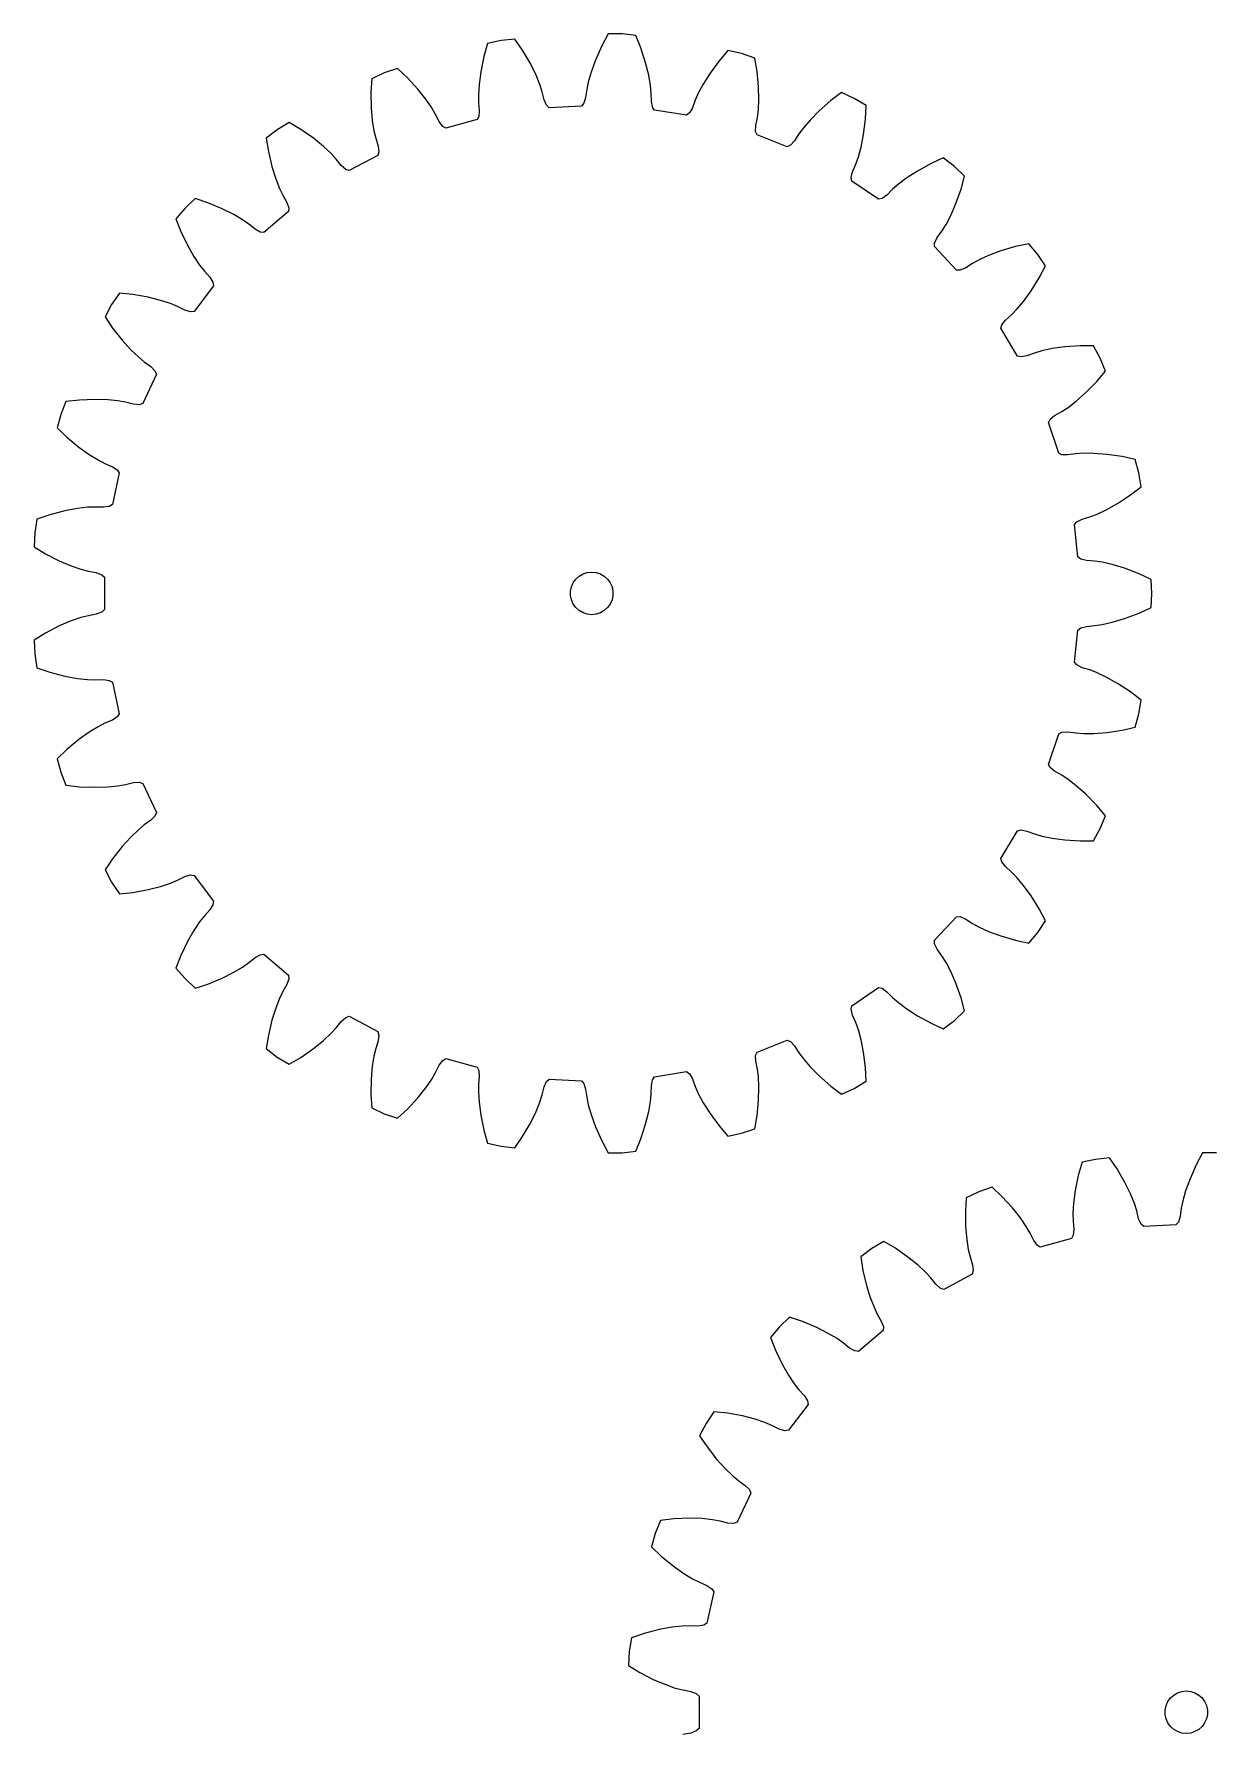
# Model space of a CAD drawing. Extents: x 0 to 163, y 0 to 236.
# Drawn here: x 0 to 83, y 116.7 to 236.5 of the extents above; entities that cross this region are included whole.
import ezdxf

# ---------------------------------------------------------------- set-up
doc = ezdxf.new("R2010")
doc.units = 0

msp = doc.modelspace()

# ---------------------------------------------------------------- linework, layer by layer
for p, q in [((32.91, 236.01), (31.95, 235.8)), ((33.88, 236.12), (32.91, 236.01)), ((34.42, 235.33), (33.88, 236.12)), ((40.45, 236.48), (40, 235.64)), ((41.43, 236.48), (40.45, 236.48)), ((42.4, 236.37), (41.43, 236.48)), ((42.76, 235.49), (42.4, 236.37)), ((31.69, 234.89), (31.47, 233.82)), ((31.95, 235.8), (31.69, 234.89)), ((34.97, 234.39), (34.42, 235.33)), ((40, 235.64), (39.55, 234.64)), ((43.09, 234.45), (42.76, 235.49)), ((48.89, 235.31), (48.27, 234.58)), ((49.85, 235.09), (48.89, 235.31)), ((50.78, 234.78), (49.85, 235.09)), ((50.94, 233.84), (50.78, 234.78)), ((24.68, 233.73), (23.79, 233.32)), ((25.61, 234.04), (24.68, 233.73)), ((26.31, 233.39), (25.61, 234.04)), ((31.47, 233.82), (31.35, 232.92)), ((35.37, 233.58), (34.97, 234.39)), ((35.64, 232.91), (35.37, 233.58)), ((39.25, 233.79), (39.05, 233.09)), ((39.55, 234.64), (39.25, 233.79)), ((43.31, 233.57), (43.09, 234.45)), ((43.43, 232.85), (43.31, 233.57)), ((47.63, 233.71), (47.14, 232.94)), ((48.27, 234.58), (47.63, 233.71)), ((51.04, 232.76), (50.94, 233.84)), ((23.79, 233.32), (23.74, 232.37)), ((23.74, 232.37), (23.75, 231.28)), ((27.04, 232.59), (26.31, 233.39)), ((27.61, 231.88), (27.04, 232.59)), ((31.35, 232.92), (31.31, 232.2)), ((35.81, 232.39), (35.64, 232.91)), ((35.94, 231.83), (35.81, 232.39)), ((38.94, 232.56), (38.86, 231.99)), ((39.05, 233.09), (38.94, 232.56)), ((43.48, 232.31), (43.43, 232.85)), ((47.14, 232.94), (46.8, 232.3)), ((51.06, 231.85), (51.04, 232.76)), ((23.75, 231.28), (23.83, 230.37)), ((28.02, 231.28), (27.61, 231.88)), ((28.29, 230.81), (28.02, 231.28)), ((31.31, 232.2), (31.32, 231.65)), ((31.32, 231.65), (31.37, 231.08)), ((36.11, 231.45), (35.94, 231.83)), ((36.3, 231.28), (36.11, 231.45)), ((38.57, 231.4), (36.3, 231.28)), ((38.74, 231.6), (38.57, 231.4)), ((38.86, 231.99), (38.74, 231.6)), ((43.49, 231.74), (43.48, 232.31)), ((43.57, 231.33), (43.49, 231.74)), ((43.72, 231.12), (43.57, 231.33)), ((46.38, 231.27), (46.18, 230.91)), ((46.58, 231.81), (46.38, 231.27)), ((46.8, 232.3), (46.58, 231.81)), ((51.03, 231.13), (51.06, 231.85)), ((56.13, 231.78), (55.31, 231.06)), ((56.89, 232.35), (56.13, 231.78)), ((57.78, 231.94), (56.89, 232.35)), ((58.62, 231.43), (57.78, 231.94)), ((58.57, 230.48), (58.62, 231.43)), ((17.98, 230.24), (17.14, 229.73)), ((18.8, 229.75), (17.98, 230.24)), ((23.83, 230.37), (23.94, 229.66)), ((28.54, 230.3), (28.29, 230.81)), ((28.79, 229.96), (28.54, 230.3)), ((29.01, 229.83), (28.79, 229.96)), ((31.21, 230.44), (29.01, 229.83)), ((31.33, 230.67), (31.21, 230.44)), ((31.37, 231.08), (31.33, 230.67)), ((45.97, 230.75), (43.72, 231.12)), ((46.18, 230.91), (45.97, 230.75)), ((50.84, 229.61), (50.85, 230.03)), ((50.85, 230.03), (50.96, 230.59)), ((50.96, 230.59), (51.03, 231.13)), ((54.67, 230.41), (54.2, 229.86)), ((55.31, 231.06), (54.67, 230.41)), ((58.44, 229.4), (58.57, 230.48)), ((17.14, 229.73), (16.36, 229.14)), ((16.36, 229.14), (16.51, 228.2)), ((19.69, 229.13), (18.8, 229.75)), ((20.4, 228.56), (19.69, 229.13)), ((23.94, 229.66), (24.07, 229.13)), ((24.07, 229.13), (24.24, 228.58)), ((50.94, 229.37), (50.84, 229.61)), ((53.06, 228.53), (50.94, 229.37)), ((53.57, 228.94), (53.29, 228.64)), ((53.88, 229.43), (53.57, 228.94)), ((54.2, 229.86), (53.88, 229.43)), ((58.27, 228.51), (58.44, 229.4)), ((16.51, 228.2), (16.76, 227.14)), ((20.93, 228.06), (20.4, 228.56)), ((21.29, 227.66), (20.93, 228.06)), ((21.65, 227.21), (21.29, 227.66)), ((24.22, 227.92), (22.21, 226.86)), ((24.29, 228.17), (24.22, 227.92)), ((24.24, 228.58), (24.29, 228.17)), ((53.29, 228.64), (53.06, 228.53)), ((57.9, 227.3), (58.08, 227.81)), ((58.08, 227.81), (58.27, 228.51)), ((64.06, 227.74), (63.2, 227.34)), ((64.84, 227.15), (64.06, 227.74)), ((16.76, 227.14), (17.03, 226.27)), ((21.96, 226.94), (21.65, 227.21)), ((22.21, 226.86), (21.96, 226.94)), ((57.57, 226.37), (57.67, 226.77)), ((57.67, 226.77), (57.9, 227.3)), ((62.24, 226.82), (61.48, 226.33)), ((63.2, 227.34), (62.24, 226.82)), ((65.56, 226.47), (64.84, 227.15)), ((65.31, 225.55), (65.56, 226.47)), ((17.03, 226.27), (17.29, 225.6)), ((17.29, 225.6), (17.53, 225.11)), ((57.61, 226.11), (57.57, 226.37)), ((59.5, 224.84), (57.61, 226.11)), ((60.49, 225.54), (60.09, 225.13)), ((60.9, 225.89), (60.49, 225.54)), ((61.48, 226.33), (60.9, 225.89)), ((64.95, 224.53), (65.31, 225.55)), ((10.64, 224.21), (10, 223.46)), ((11.35, 224.88), (10.64, 224.21)), ((12.25, 224.58), (11.35, 224.88)), ((13.26, 224.16), (12.25, 224.58)), ((14.07, 223.76), (13.26, 224.16)), ((17.53, 225.11), (17.81, 224.61)), ((17.81, 224.61), (17.95, 224.22)), ((17.95, 224.22), (17.94, 223.96)), ((59.75, 224.89), (59.5, 224.84)), ((60.09, 225.13), (59.75, 224.89)), ((64.58, 223.69), (64.95, 224.53)), ((10, 223.46), (10.35, 222.57)), ((14.69, 223.39), (14.07, 223.76)), ((15.14, 223.08), (14.69, 223.39)), ((15.58, 222.72), (15.14, 223.08)), ((17.94, 223.96), (16.2, 222.49)), ((63.96, 222.59), (64.25, 223.05)), ((64.25, 223.05), (64.58, 223.69)), ((10.35, 222.57), (10.82, 221.59)), ((10.82, 221.59), (11.27, 220.8)), ((15.94, 222.51), (15.58, 222.72)), ((16.2, 222.49), (15.94, 222.51)), ((63.43, 221.5), (63.44, 221.75)), ((63.44, 221.75), (63.62, 222.13)), ((63.62, 222.13), (63.96, 222.59)), ((70.08, 221.7), (69.15, 221.5)), ((70.71, 220.95), (70.08, 221.7)), ((11.27, 220.8), (11.67, 220.2)), ((65, 219.84), (63.43, 221.5)), ((66.59, 220.57), (66.12, 220.31)), ((67.25, 220.87), (66.59, 220.57)), ((68.1, 221.19), (67.25, 220.87)), ((69.15, 221.5), (68.1, 221.19)), ((71.27, 220.14), (70.71, 220.95)), ((11.67, 220.2), (12.01, 219.77)), ((12.01, 219.77), (12.39, 219.35)), ((12.39, 219.35), (12.61, 219)), ((65.25, 219.84), (65, 219.84)), ((65.64, 220), (65.25, 219.84)), ((66.12, 220.31), (65.64, 220)), ((70.25, 218.37), (70.82, 219.29)), ((70.82, 219.29), (71.27, 220.14)), ((6.02, 218.22), (5.47, 217.41)), ((6.97, 218.13), (6.02, 218.22)), ((8.04, 217.93), (6.97, 218.13)), ((12.65, 218.74), (11.28, 216.93)), ((12.61, 219), (12.65, 218.74)), ((69.72, 217.63), (70.25, 218.37)), ((5.47, 217.41), (5.01, 216.54)), ((8.92, 217.71), (8.04, 217.93)), ((9.61, 217.48), (8.92, 217.71)), ((10.11, 217.28), (9.61, 217.48)), ((10.62, 217.02), (10.11, 217.28)), ((11.02, 216.9), (10.62, 217.02)), ((11.28, 216.93), (11.02, 216.9)), ((68.87, 216.69), (69.25, 217.08)), ((69.25, 217.08), (69.72, 217.63)), ((5.01, 216.54), (5.54, 215.75)), ((5.54, 215.75), (6.21, 214.9)), ((68.12, 215.74), (68.18, 215.99)), ((69.29, 213.78), (68.12, 215.74)), ((68.18, 215.99), (68.44, 216.31)), ((68.44, 216.31), (68.87, 216.69)), ((6.21, 214.9), (6.82, 214.22)), ((72.62, 214.43), (71.72, 214.31)), ((73.7, 214.51), (72.62, 214.43)), ((74.65, 214.5), (73.7, 214.51)), ((75.11, 213.64), (74.65, 214.5)), ((6.82, 214.22), (7.35, 213.72)), ((7.35, 213.72), (7.76, 213.38)), ((7.76, 213.38), (8.23, 213.05)), ((69.54, 213.73), (69.29, 213.78)), ((69.95, 213.8), (69.54, 213.73)), ((70.49, 214), (69.95, 213.8)), ((71.01, 214.15), (70.49, 214)), ((71.72, 214.31), (71.01, 214.15)), ((75.48, 212.72), (75.11, 213.64)), ((8.62, 212.51), (7.66, 210.44)), ((8.23, 213.05), (8.52, 212.75)), ((8.52, 212.75), (8.62, 212.51)), ((74.87, 212), (75.48, 212.72)), ((73.43, 210.61), (74.11, 211.22)), ((74.11, 211.22), (74.87, 212)), ((1.89, 209.67), (1.63, 208.72)), ((2.25, 210.58), (1.89, 209.67)), ((3.2, 210.68), (2.25, 210.58)), ((4.28, 210.73), (3.2, 210.68)), ((5.19, 210.7), (4.28, 210.73)), ((5.91, 210.63), (5.19, 210.7)), ((6.45, 210.53), (5.91, 210.63)), ((7, 210.39), (6.45, 210.53)), ((7.42, 210.36), (7, 210.39)), ((7.66, 210.44), (7.42, 210.36)), ((71.9, 209.59), (72.4, 209.87)), ((72.4, 209.87), (72.85, 210.17)), ((72.85, 210.17), (73.43, 210.61)), ((1.63, 208.72), (2.31, 208.06)), ((71.46, 209.1), (71.58, 209.33)), ((72.19, 206.94), (71.46, 209.1)), ((71.58, 209.33), (71.9, 209.59)), ((2.31, 208.06), (3.15, 207.37)), ((3.15, 207.37), (3.89, 206.84)), ((3.89, 206.84), (4.51, 206.47)), ((4.51, 206.47), (4.99, 206.22)), ((4.99, 206.22), (5.52, 205.99)), ((72.42, 206.83), (72.19, 206.94)), ((72.83, 206.82), (72.42, 206.83)), ((73.4, 206.9), (72.83, 206.82)), ((73.94, 206.94), (73.4, 206.9)), ((74.67, 206.93), (73.94, 206.94)), ((75.57, 206.86), (74.67, 206.93)), ((76.65, 206.7), (75.57, 206.86)), ((77.58, 206.49), (76.65, 206.7)), ((77.84, 205.55), (77.58, 206.49)), ((5.52, 205.99), (5.87, 205.77)), ((6.01, 205.55), (5.52, 203.33)), ((5.87, 205.77), (6.01, 205.55)), ((78, 204.58), (77.84, 205.55)), ((76.33, 203.4), (77.24, 204)), ((77.24, 204), (78, 204.58)), ((1.11, 202.61), (0.21, 202.3)), ((2.17, 202.88), (1.11, 202.61)), ((3.06, 203.05), (2.17, 202.88)), ((3.78, 203.13), (3.06, 203.05)), ((4.32, 203.15), (3.78, 203.13)), ((4.89, 203.14), (4.32, 203.15)), ((5.3, 203.19), (4.89, 203.14)), ((5.52, 203.33), (5.3, 203.19)), ((73.83, 202.29), (74.38, 202.46)), ((74.38, 202.46), (74.89, 202.65)), ((74.89, 202.65), (75.54, 202.96)), ((75.54, 202.96), (76.33, 203.4)), ((0.05, 201.33), (0, 200.35)), ((0.21, 202.3), (0.05, 201.33)), ((73.3, 201.91), (73.46, 202.1)), ((73.54, 199.64), (73.3, 201.91)), ((73.46, 202.1), (73.83, 202.29)), ((0, 200.35), (0.81, 199.86)), ((0.81, 199.86), (1.78, 199.36)), ((1.78, 199.36), (2.62, 199)), ((2.62, 199), (3.3, 198.77)), ((73.74, 199.48), (73.54, 199.64)), ((74.15, 199.38), (73.74, 199.48)), ((74.72, 199.34), (74.15, 199.38)), ((75.26, 199.26), (74.72, 199.34)), ((75.96, 199.1), (75.26, 199.26)), ((76.83, 198.84), (75.96, 199.1)), ((77.85, 198.45), (76.83, 198.84)), ((3.3, 198.77), (3.83, 198.63)), ((3.83, 198.63), (4.39, 198.53)), ((4.39, 198.53), (4.78, 198.38)), ((4.78, 198.38), (4.96, 198.2)), ((4.96, 198.2), (4.96, 195.92)), ((37.87, 197.53), (37.99, 197.81)), ((37.99, 197.81), (38.18, 198.07)), ((38.18, 198.07), (38.41, 198.28)), ((38.41, 198.28), (38.68, 198.43)), ((38.68, 198.43), (38.98, 198.53)), ((38.98, 198.53), (39.29, 198.56)), ((39.29, 198.56), (39.6, 198.53)), ((39.6, 198.53), (39.9, 198.43)), ((39.9, 198.43), (40.17, 198.28)), ((40.17, 198.28), (40.41, 198.07)), ((40.41, 198.07), (40.59, 197.81)), ((40.59, 197.81), (40.72, 197.53)), ((78.71, 198.04), (77.85, 198.45)), ((78.76, 197.06), (78.71, 198.04)), ((37.8, 197.22), (37.87, 197.53)), ((37.8, 196.91), (37.8, 197.22)), ((37.87, 196.6), (37.8, 196.91)), ((37.99, 196.31), (37.87, 196.6)), ((40.72, 196.6), (40.59, 196.31)), ((40.72, 197.53), (40.78, 197.22)), ((40.78, 196.91), (40.72, 196.6)), ((40.78, 197.22), (40.78, 196.91)), ((78.71, 196.08), (78.76, 197.06)), ((3.3, 195.36), (2.62, 195.12)), ((3.83, 195.49), (3.3, 195.36)), ((4.39, 195.6), (3.83, 195.49)), ((4.78, 195.74), (4.39, 195.6)), ((4.96, 195.92), (4.78, 195.74)), ((38.18, 196.06), (37.99, 196.31)), ((38.41, 195.85), (38.18, 196.06)), ((38.68, 195.69), (38.41, 195.85)), ((38.98, 195.6), (38.68, 195.69)), ((39.29, 195.56), (38.98, 195.6)), ((39.6, 195.6), (39.29, 195.56)), ((39.9, 195.69), (39.6, 195.6)), ((40.17, 195.85), (39.9, 195.69)), ((40.41, 196.06), (40.17, 195.85)), ((40.59, 196.31), (40.41, 196.06)), ((75.96, 195.03), (76.83, 195.29)), ((76.83, 195.29), (77.85, 195.68)), ((77.85, 195.68), (78.71, 196.08)), ((0.81, 194.27), (0, 193.78)), ((1.78, 194.77), (0.81, 194.27)), ((2.62, 195.12), (1.78, 194.77)), ((73.3, 192.22), (73.54, 194.48)), ((73.54, 194.48), (73.74, 194.64)), ((73.74, 194.64), (74.15, 194.74)), ((74.15, 194.74), (74.72, 194.79)), ((74.72, 194.79), (75.26, 194.87)), ((75.26, 194.87), (75.96, 195.03)), ((0, 193.78), (0.05, 192.8)), ((0.05, 192.8), (0.21, 191.83)), ((0.21, 191.83), (1.11, 191.52)), ((73.46, 192.02), (73.3, 192.22)), ((73.83, 191.83), (73.46, 192.02)), ((74.38, 191.67), (73.83, 191.83)), ((74.89, 191.47), (74.38, 191.67)), ((1.11, 191.52), (2.17, 191.24)), ((2.17, 191.24), (3.06, 191.07)), ((3.06, 191.07), (3.78, 190.99)), ((3.78, 190.99), (4.32, 190.97)), ((4.32, 190.97), (4.89, 190.99)), ((4.89, 190.99), (5.3, 190.93)), ((5.3, 190.93), (5.52, 190.8)), ((5.52, 190.8), (6.01, 188.57)), ((75.54, 191.17), (74.89, 191.47)), ((76.33, 190.72), (75.54, 191.17)), ((77.24, 190.13), (76.33, 190.72)), ((78, 189.55), (77.24, 190.13)), ((77.84, 188.58), (78, 189.55)), ((5.52, 188.13), (4.99, 187.91)), ((5.87, 188.36), (5.52, 188.13)), ((6.01, 188.57), (5.87, 188.36)), ((77.58, 187.63), (77.84, 188.58)), ((3.89, 187.28), (3.15, 186.76)), ((4.51, 187.66), (3.89, 187.28)), ((4.99, 187.91), (4.51, 187.66)), ((71.46, 185.02), (72.19, 187.18)), ((72.19, 187.18), (72.42, 187.29)), ((72.42, 187.29), (72.83, 187.31)), ((72.83, 187.31), (73.4, 187.23)), ((73.4, 187.23), (73.94, 187.19)), ((73.94, 187.19), (74.67, 187.19)), ((74.67, 187.19), (75.57, 187.26)), ((75.57, 187.26), (76.65, 187.42)), ((76.65, 187.42), (77.58, 187.63)), ((2.31, 186.06), (1.63, 185.41)), ((3.15, 186.76), (2.31, 186.06)), ((1.63, 185.41), (1.89, 184.46)), ((1.89, 184.46), (2.25, 183.55)), ((71.58, 184.79), (71.46, 185.02)), ((71.9, 184.53), (71.58, 184.79)), ((72.4, 184.25), (71.9, 184.53)), ((2.25, 183.55), (3.2, 183.44)), ((3.2, 183.44), (4.28, 183.4)), ((4.28, 183.4), (5.19, 183.43)), ((5.19, 183.43), (5.91, 183.5)), ((5.91, 183.5), (6.45, 183.6)), ((6.45, 183.6), (7, 183.74)), ((7, 183.74), (7.42, 183.77)), ((7.42, 183.77), (7.66, 183.68)), ((7.66, 183.68), (8.62, 181.62)), ((72.85, 183.95), (72.4, 184.25)), ((73.43, 183.51), (72.85, 183.95)), ((74.11, 182.91), (73.43, 183.51)), ((74.87, 182.13), (74.11, 182.91)), ((75.48, 181.4), (74.87, 182.13)), ((8.23, 181.08), (7.76, 180.75)), ((8.52, 181.37), (8.23, 181.08)), ((8.62, 181.62), (8.52, 181.37)), ((75.11, 180.49), (75.48, 181.4)), ((6.82, 179.9), (6.21, 179.23)), ((7.35, 180.4), (6.82, 179.9)), ((7.76, 180.75), (7.35, 180.4)), ((68.12, 178.39), (69.29, 180.34)), ((69.29, 180.34), (69.54, 180.4)), ((69.54, 180.4), (69.95, 180.32)), ((69.95, 180.32), (70.49, 180.12)), ((70.49, 180.12), (71.01, 179.97)), ((71.01, 179.97), (71.72, 179.82)), ((71.72, 179.82), (72.62, 179.69)), ((72.62, 179.69), (73.7, 179.62)), ((74.65, 179.62), (75.11, 180.49)), ((6.21, 179.23), (5.54, 178.37)), ((73.7, 179.62), (74.65, 179.62)), ((5.54, 178.37), (5.01, 177.58)), ((5.01, 177.58), (5.47, 176.71)), ((68.18, 178.14), (68.12, 178.39)), ((68.44, 177.82), (68.18, 178.14)), ((68.87, 177.43), (68.44, 177.82)), ((69.25, 177.05), (68.87, 177.43)), ((5.47, 176.71), (6.02, 175.9)), ((6.97, 176), (8.04, 176.19)), ((8.04, 176.19), (8.92, 176.41)), ((8.92, 176.41), (9.61, 176.64)), ((9.61, 176.64), (10.11, 176.85)), ((10.11, 176.85), (10.62, 177.11)), ((10.62, 177.11), (11.02, 177.23)), ((11.02, 177.23), (11.28, 177.19)), ((11.28, 177.19), (12.65, 175.38)), ((69.72, 176.49), (69.25, 177.05)), ((70.25, 175.76), (69.72, 176.49)), ((6.02, 175.9), (6.97, 176)), ((12.61, 175.13), (12.39, 174.78)), ((12.65, 175.38), (12.61, 175.13)), ((70.82, 174.83), (70.25, 175.76)), ((11.67, 173.92), (11.27, 173.32)), ((12.01, 174.35), (11.67, 173.92)), ((12.39, 174.78), (12.01, 174.35)), ((63.43, 172.63), (65, 174.28)), ((65, 174.28), (65.25, 174.29)), ((65.25, 174.29), (65.64, 174.12)), ((65.64, 174.12), (66.12, 173.81)), ((66.12, 173.81), (66.59, 173.55)), ((70.71, 173.18), (71.27, 173.99)), ((71.27, 173.99), (70.82, 174.83)), ((10.82, 172.53), (10.35, 171.55)), ((11.27, 173.32), (10.82, 172.53)), ((63.44, 172.37), (63.43, 172.63)), ((66.59, 173.55), (67.25, 173.25)), ((67.25, 173.25), (68.1, 172.93)), ((68.1, 172.93), (69.15, 172.63)), ((69.15, 172.63), (70.08, 172.43)), ((70.08, 172.43), (70.71, 173.18)), ((10.35, 171.55), (10, 170.67)), ((15.14, 171.05), (15.58, 171.41)), ((15.58, 171.41), (15.94, 171.61)), ((15.94, 171.61), (16.2, 171.64)), ((16.2, 171.64), (17.94, 170.16)), ((63.62, 172), (63.44, 172.37)), ((63.96, 171.53), (63.62, 172)), ((64.25, 171.07), (63.96, 171.53)), ((10, 170.67), (10.64, 169.92)), ((13.26, 169.96), (14.07, 170.37)), ((14.07, 170.37), (14.69, 170.74)), ((14.69, 170.74), (15.14, 171.05)), ((17.94, 170.16), (17.95, 169.91)), ((64.58, 170.43), (64.25, 171.07)), ((64.95, 169.6), (64.58, 170.43)), ((10.64, 169.92), (11.35, 169.24)), ((11.35, 169.24), (12.25, 169.54)), ((12.25, 169.54), (13.26, 169.96)), ((17.53, 169.02), (17.29, 168.53)), ((17.81, 169.51), (17.53, 169.02)), ((17.95, 169.91), (17.81, 169.51)), ((57.61, 168.01), (59.5, 169.29)), ((59.5, 169.29), (59.75, 169.24)), ((59.75, 169.24), (60.09, 169)), ((60.09, 169), (60.49, 168.59)), ((65.31, 168.57), (64.95, 169.6)), ((17.03, 167.85), (16.76, 166.99)), ((17.29, 168.53), (17.03, 167.85)), ((57.57, 167.76), (57.61, 168.01)), ((57.67, 167.35), (57.57, 167.76)), ((60.49, 168.59), (60.9, 168.23)), ((60.9, 168.23), (61.48, 167.8)), ((61.48, 167.8), (62.24, 167.3)), ((65.56, 167.65), (65.31, 168.57)), ((16.76, 166.99), (16.51, 165.93)), ((21.29, 166.46), (21.65, 166.91)), ((21.65, 166.91), (21.96, 167.19)), ((21.96, 167.19), (22.21, 167.27)), ((22.21, 167.27), (24.22, 166.2)), ((57.9, 166.83), (57.67, 167.35)), ((58.08, 166.32), (57.9, 166.83)), ((62.24, 167.3), (63.2, 166.78)), ((63.2, 166.78), (64.06, 166.39)), ((64.06, 166.39), (64.84, 166.98)), ((64.84, 166.98), (65.56, 167.65)), ((16.51, 165.93), (16.36, 164.99)), ((19.69, 165), (20.4, 165.57)), ((20.4, 165.57), (20.93, 166.07)), ((20.93, 166.07), (21.29, 166.46)), ((24.24, 165.54), (24.07, 164.99)), ((24.22, 166.2), (24.29, 165.95)), ((24.29, 165.95), (24.24, 165.54)), ((50.94, 164.75), (53.06, 165.59)), ((53.06, 165.59), (53.29, 165.49)), ((53.29, 165.49), (53.57, 165.18)), ((58.27, 165.62), (58.08, 166.32)), ((58.44, 164.73), (58.27, 165.62)), ((16.36, 164.99), (17.14, 164.39)), ((17.14, 164.39), (17.98, 163.89)), ((17.98, 163.89), (18.8, 164.37)), ((18.8, 164.37), (19.69, 165)), ((23.94, 164.47), (23.83, 163.75)), ((24.07, 164.99), (23.94, 164.47)), ((28.54, 163.82), (28.79, 164.16)), ((28.79, 164.16), (29.01, 164.29)), ((29.01, 164.29), (31.21, 163.68)), ((50.84, 164.51), (50.94, 164.75)), ((50.85, 164.1), (50.84, 164.51)), ((50.96, 163.54), (50.85, 164.1)), ((53.57, 165.18), (53.88, 164.7)), ((53.88, 164.7), (54.2, 164.26)), ((54.2, 164.26), (54.67, 163.71)), ((58.57, 163.65), (58.44, 164.73)), ((23.83, 163.75), (23.75, 162.85)), ((28.02, 162.84), (28.29, 163.31)), ((28.29, 163.31), (28.54, 163.82)), ((31.21, 163.68), (31.33, 163.46)), ((31.37, 163.04), (31.32, 162.47)), ((31.33, 163.46), (31.37, 163.04)), ((43.57, 162.79), (43.72, 163)), ((43.72, 163), (45.97, 163.37)), ((45.97, 163.37), (46.18, 163.22)), ((46.18, 163.22), (46.38, 162.86)), ((51.03, 163), (50.96, 163.54)), ((51.06, 162.27), (51.03, 163)), ((54.67, 163.71), (55.31, 163.07)), ((55.31, 163.07), (56.13, 162.35)), ((58.62, 162.7), (58.57, 163.65)), ((23.75, 162.85), (23.74, 161.76)), ((23.74, 161.76), (23.79, 160.81)), ((27.04, 161.53), (27.61, 162.24)), ((27.61, 162.24), (28.02, 162.84)), ((31.32, 162.47), (31.31, 161.93)), ((31.31, 161.93), (31.35, 161.21)), ((35.64, 161.22), (35.81, 161.74)), ((35.81, 161.74), (35.94, 162.29)), ((35.94, 162.29), (36.11, 162.67)), ((36.11, 162.67), (36.3, 162.85)), ((36.3, 162.85), (38.57, 162.72)), ((38.57, 162.72), (38.74, 162.53)), ((38.74, 162.53), (38.86, 162.13)), ((38.86, 162.13), (38.94, 161.57)), ((43.43, 161.27), (43.48, 161.81)), ((43.48, 161.81), (43.49, 162.38)), ((43.49, 162.38), (43.57, 162.79)), ((46.38, 162.86), (46.58, 162.32)), ((46.58, 162.32), (46.8, 161.82)), ((46.8, 161.82), (47.14, 161.18)), ((51.04, 161.37), (51.06, 162.27)), ((56.13, 162.35), (56.89, 161.78)), ((56.89, 161.78), (57.78, 162.19)), ((57.78, 162.19), (58.62, 162.7)), ((23.79, 160.81), (24.68, 160.4)), ((25.61, 160.08), (26.31, 160.73)), ((26.31, 160.73), (27.04, 161.53)), ((31.35, 161.21), (31.47, 160.31)), ((34.97, 159.73), (35.37, 160.55)), ((35.37, 160.55), (35.64, 161.22)), ((38.94, 161.57), (39.05, 161.03)), ((39.05, 161.03), (39.25, 160.34)), ((43.09, 159.68), (43.31, 160.56)), ((43.31, 160.56), (43.43, 161.27)), ((47.14, 161.18), (47.63, 160.42)), ((50.94, 160.28), (51.04, 161.37)), ((24.68, 160.4), (25.61, 160.08)), ((31.47, 160.31), (31.69, 159.24)), ((34.42, 158.79), (34.97, 159.73)), ((39.25, 160.34), (39.55, 159.48)), ((39.55, 159.48), (40, 158.49)), ((42.76, 158.64), (43.09, 159.68)), ((47.63, 160.42), (48.27, 159.54)), ((48.27, 159.54), (48.89, 158.82)), ((49.85, 159.03), (50.78, 159.34)), ((50.78, 159.34), (50.94, 160.28)), ((31.69, 159.24), (31.95, 158.32)), ((31.95, 158.32), (32.91, 158.11)), ((32.91, 158.11), (33.88, 158.01)), ((33.88, 158.01), (34.42, 158.79)), ((40, 158.49), (40.45, 157.65)), ((42.4, 157.76), (42.76, 158.64)), ((48.89, 158.82), (49.85, 159.03)), ((40.45, 157.65), (41.43, 157.65)), ((41.43, 157.65), (42.4, 157.76)), ((73.83, 156.98), (73.57, 156.06)), ((74.79, 157.19), (73.83, 156.98)), ((75.76, 157.29), (74.79, 157.19)), ((76.3, 156.51), (75.76, 157.29)), ((82.33, 157.65), (81.88, 156.81)), ((83.31, 157.65), (82.33, 157.65)), ((73.57, 156.06), (73.35, 154.99)), ((76.85, 155.57), (76.3, 156.51)), ((81.44, 155.82), (81.13, 154.96)), ((81.88, 156.81), (81.44, 155.82)), ((66.56, 154.9), (65.67, 154.49)), ((67.49, 155.22), (66.56, 154.9)), ((68.19, 154.57), (67.49, 155.22)), ((68.93, 153.77), (68.19, 154.57)), ((73.35, 154.99), (73.23, 154.1)), ((77.25, 154.75), (76.85, 155.57)), ((77.52, 154.08), (77.25, 154.75)), ((81.13, 154.96), (80.93, 154.27)), ((65.67, 154.49), (65.62, 153.54)), ((65.62, 153.54), (65.63, 152.45)), ((69.49, 153.06), (68.93, 153.77)), ((73.23, 154.1), (73.19, 153.37)), ((73.19, 153.37), (73.2, 152.83)), ((77.69, 153.57), (77.52, 154.08)), ((77.82, 153.01), (77.69, 153.57)), ((80.82, 153.74), (80.75, 153.17)), ((80.93, 154.27), (80.82, 153.74)), ((65.63, 152.45), (65.71, 151.55)), ((69.9, 152.46), (69.49, 153.06)), ((70.17, 151.99), (69.9, 152.46)), ((73.2, 152.83), (73.25, 152.26)), ((73.25, 152.26), (73.21, 151.84)), ((77.99, 152.63), (77.82, 153.01)), ((78.18, 152.45), (77.99, 152.63)), ((80.45, 152.58), (78.18, 152.45)), ((80.62, 152.77), (80.45, 152.58)), ((80.75, 153.17), (80.62, 152.77)), ((59.86, 151.41), (59.02, 150.91)), ((60.68, 150.93), (59.86, 151.41)), ((61.57, 150.3), (60.68, 150.93)), ((65.71, 151.55), (65.82, 150.83)), ((70.43, 151.48), (70.17, 151.99)), ((70.67, 151.14), (70.43, 151.48)), ((70.89, 151.01), (70.67, 151.14)), ((73.09, 151.62), (70.89, 151.01)), ((73.21, 151.84), (73.09, 151.62)), ((59.02, 150.91), (58.24, 150.31)), ((58.24, 150.31), (58.39, 149.37)), ((62.28, 149.73), (61.57, 150.3)), ((62.81, 149.24), (62.28, 149.73)), ((65.82, 150.83), (65.95, 150.31)), ((65.95, 150.31), (66.12, 149.76)), ((66.12, 149.76), (66.17, 149.35)), ((58.39, 149.37), (58.64, 148.31)), ((63.18, 148.84), (62.81, 149.24)), ((63.53, 148.39), (63.18, 148.84)), ((66.1, 149.1), (64.09, 148.03)), ((66.17, 149.35), (66.1, 149.1)), ((58.64, 148.31), (58.91, 147.45)), ((58.91, 147.45), (59.18, 146.77)), ((63.84, 148.11), (63.53, 148.39)), ((64.09, 148.03), (63.84, 148.11)), ((59.18, 146.77), (59.41, 146.28)), ((59.41, 146.28), (59.69, 145.79)), ((52.52, 145.38), (51.88, 144.63)), ((53.23, 146.06), (52.52, 145.38)), ((54.13, 145.76), (53.23, 146.06)), ((55.14, 145.34), (54.13, 145.76)), ((55.95, 144.93), (55.14, 145.34)), ((56.57, 144.56), (55.95, 144.93)), ((59.82, 145.14), (58.08, 143.66)), ((59.69, 145.79), (59.84, 145.4)), ((59.84, 145.4), (59.82, 145.14)), ((51.88, 144.63), (52.23, 143.75)), ((52.23, 143.75), (52.7, 142.77)), ((57.02, 144.25), (56.57, 144.56)), ((57.46, 143.89), (57.02, 144.25)), ((57.83, 143.69), (57.46, 143.89)), ((52.7, 142.77), (53.15, 141.98)), ((58.08, 143.66), (57.83, 143.69)), ((53.15, 141.98), (53.56, 141.38)), ((53.56, 141.38), (53.89, 140.95)), ((53.89, 140.95), (54.27, 140.52)), ((54.27, 140.52), (54.5, 140.17)), ((54.5, 140.17), (54.53, 139.92)), ((47.9, 139.4), (47.35, 138.59)), ((48.85, 139.3), (47.9, 139.4)), ((49.92, 139.11), (48.85, 139.3)), ((50.8, 138.89), (49.92, 139.11)), ((54.53, 139.92), (53.16, 138.11)), ((47.35, 138.59), (46.89, 137.72)), ((51.49, 138.66), (50.8, 138.89)), ((51.99, 138.45), (51.49, 138.66)), ((52.5, 138.19), (51.99, 138.45)), ((52.9, 138.07), (52.5, 138.19)), ((53.16, 138.11), (52.9, 138.07)), ((46.89, 137.72), (47.42, 136.93)), ((47.42, 136.93), (48.09, 136.07)), ((48.09, 136.07), (48.7, 135.4)), ((48.7, 135.4), (49.23, 134.9)), ((49.23, 134.9), (49.65, 134.55)), ((49.65, 134.55), (50.11, 134.22)), ((50.11, 134.22), (50.4, 133.93)), ((50.5, 133.68), (49.54, 131.62)), ((50.4, 133.93), (50.5, 133.68)), ((44.13, 131.75), (43.77, 130.84)), ((45.08, 131.86), (44.13, 131.75)), ((46.17, 131.9), (45.08, 131.86)), ((47.07, 131.88), (46.17, 131.9)), ((47.79, 131.8), (47.07, 131.88)), ((48.33, 131.7), (47.79, 131.8)), ((43.77, 130.84), (43.51, 129.9)), ((48.88, 131.56), (48.33, 131.7)), ((49.3, 131.53), (48.88, 131.56)), ((49.54, 131.62), (49.3, 131.53)), ((43.51, 129.9), (44.19, 129.24)), ((44.19, 129.24), (45.03, 128.54)), ((45.03, 128.54), (45.77, 128.02)), ((45.77, 128.02), (46.39, 127.64)), ((46.39, 127.64), (46.88, 127.39)), ((46.88, 127.39), (47.4, 127.17)), ((47.4, 127.17), (47.75, 126.94)), ((47.89, 126.73), (47.4, 124.51)), ((47.75, 126.94), (47.89, 126.73)), ((42.09, 123.47), (41.93, 122.51)), ((42.99, 123.78), (42.09, 123.47)), ((44.05, 124.06), (42.99, 123.78)), ((44.94, 124.23), (44.05, 124.06)), ((45.66, 124.31), (44.94, 124.23)), ((46.2, 124.33), (45.66, 124.31)), ((46.77, 124.31), (46.2, 124.33)), ((47.18, 124.37), (46.77, 124.31)), ((47.4, 124.51), (47.18, 124.37)), ((41.93, 122.51), (41.88, 121.53)), ((41.88, 121.53), (42.69, 121.03)), ((42.69, 121.03), (43.66, 120.53)), ((43.66, 120.53), (44.5, 120.18)), ((44.5, 120.18), (45.18, 119.94)), ((45.18, 119.94), (45.71, 119.81)), ((45.71, 119.81), (46.27, 119.7)), ((46.27, 119.7), (46.66, 119.56)), ((46.66, 119.56), (46.85, 119.38)), ((46.85, 119.38), (46.85, 117.1)), ((79.68, 118.39), (79.75, 118.7)), ((79.75, 118.7), (79.87, 118.99)), ((79.87, 118.99), (80.06, 119.24)), ((80.06, 119.24), (80.29, 119.45)), ((80.29, 119.45), (80.56, 119.61)), ((80.56, 119.61), (80.86, 119.7)), ((80.86, 119.7), (81.17, 119.74)), ((81.17, 119.74), (81.49, 119.7)), ((81.49, 119.7), (81.78, 119.61)), ((81.78, 119.61), (82.06, 119.45)), ((82.06, 119.45), (82.29, 119.24)), ((82.29, 119.24), (82.47, 118.99)), ((82.47, 118.99), (82.6, 118.7)), ((82.6, 118.7), (82.67, 118.39)), ((79.68, 118.08), (79.68, 118.39)), ((79.75, 117.77), (79.68, 118.08)), ((79.87, 117.49), (79.75, 117.77)), ((80.06, 117.23), (79.87, 117.49)), ((82.47, 117.49), (82.29, 117.23)), ((82.6, 117.77), (82.47, 117.49)), ((82.67, 118.08), (82.6, 117.77)), ((82.67, 118.39), (82.67, 118.08)), ((46.27, 116.77), (45.71, 116.67)), ((46.66, 116.92), (46.27, 116.77)), ((46.85, 117.1), (46.66, 116.92)), ((80.29, 117.02), (80.06, 117.23)), ((80.56, 116.87), (80.29, 117.02)), ((80.86, 116.77), (80.56, 116.87)), ((81.17, 116.74), (80.86, 116.77)), ((81.49, 116.77), (81.17, 116.74)), ((81.78, 116.87), (81.49, 116.77)), ((82.06, 117.02), (81.78, 116.87)), ((82.29, 117.23), (82.06, 117.02))]:
    msp.add_line(p, q)

doc.saveas('drawing.dxf')
